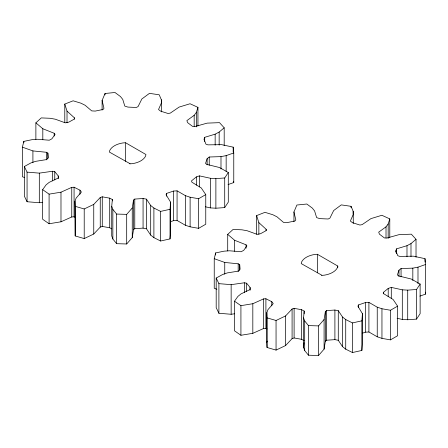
<?xml version="1.0" encoding="UTF-8"?>
<svg xmlns="http://www.w3.org/2000/svg" width="448" height="448" viewBox="0 0 448 448"><rect width="100%" height="100%" fill="white"/><g stroke="black" fill="none" stroke-linecap="round" stroke-linejoin="round"><path stroke-width="0.67" d="M102.11 100.442L103.97 108.343L103.124 109.458L95.267 111.082L91.722 110.902L85.12 105.269L81.004 103.208L73.136 100.806L64.786 104.07L67.015 111.093L74.306 117.751L74.323 119.09L68.673 122.186L65.302 122.842L55.328 119.213L50.131 118.283L41.255 117.908L35.879 122.836L42.812 128.75L54.208 133.269L55.07 134.378L51.873 138.83L49.258 140.218L37.593 139.261L32.194 139.642L23.822 141.389L22.4 147.151L32.911 150.92L46.346 152.27L47.858 153.048L48.255 157.662L46.833 159.544L35.482 161.37L30.8 162.971L24.349 166.516L27.065 172.122L39.312 173.13L52.55 171.254L54.762 171.668L58.257 175.952L58.285 178.007L49.202 182.342L46.054 184.906L42.655 189.655L49.09 194.141L60.984 192.186L71.758 187.359L74.071 187.219L79.951 190.176L81.402 192.046L76.104 198.128L75.001 201.202L75.202 206.338L84.213 208.958L93.75 204.406L100.251 197.484L102.273 196.823L109.71 198.162L112.342 199.539L111.726 206.332L111.726 235.945L112.857 239.019L116.62 243.678L126.689 243.981L132.25 237.602L132.25 207.99L133.521 200.043L134.775 199.069L143.069 198.509L146.446 199.142L146.446 228.754L150.69 235.105L153.894 237.642L160.625 241.007L170.033 238.913L170.033 209.3L170.598 202.166L166.09 194.734L166.594 193.424L173.533 191.05L177.072 190.842L185.405 195.653L190.114 197.226L198.632 198.727L205.761 194.611L201.27 187.953L191.934 182.218L191.475 180.902L196.375 176.898L199.455 175.874L210.47 178.287L215.88 178.606L224.717 177.962L228.295 172.519L219.475 167.513L206.758 164.388L205.531 163.397L207.144 158.67L209.227 157.007L220.993 156.615L226.156 155.63L233.766 152.958L233.184 147.146L221.592 144.654L207.956 144.861L205.951 144.183L203.997 139.334L204.708 137.323L215.152 134.17L219.156 132.048L224.19 127.803L219.514 122.646L207.172 123.127L194.897 126.554L192.584 126.414L187.622 122.64L186.861 120.635L194.18 115.304L196.336 112.42L197.949 107.363L190.042 103.751L179.11 107.089L170.307 113.103L168.101 113.518L160.653 111.166L158.53 109.519L161.42 102.922L161.347 99.786L159.225 94.791L149.447 93.363L141.842 98.997L138.085 106.568L136.366 107.47L127.904 107.089L124.802 106.086L122.752 99.389L120.456 96.538L114.974 92.49L105.039 93.498L102.11 100.442L102.11 110.079M170.033 238.913L170.598 231.778L170.598 202.166M293.944 211.971L295.803 219.873L294.963 220.987L287.101 222.611L283.562 222.432L276.954 216.798L272.843 214.743L264.975 212.335L256.62 215.6L258.854 222.622L266.14 229.281L266.157 230.619L260.506 233.716L257.135 234.371L247.167 230.742L241.97 229.818L233.089 229.438L227.713 234.366L234.646 240.279L246.042 244.798L246.904 245.907L243.706 250.359L241.097 251.748L229.432 250.79L224.028 251.171L215.656 252.918L214.234 258.681L224.75 262.45L238.179 263.799L239.691 264.578L240.089 269.192L238.666 271.074L227.315 272.899L222.634 274.501L216.188 278.046L218.898 283.651L231.146 284.659L244.39 282.783L246.596 283.198L250.09 287.487L250.118 289.537L241.041 293.871L237.888 296.436L234.494 301.185L240.923 305.67L252.823 303.716L263.592 298.889L265.905 298.754L271.785 301.706L273.235 303.576L267.943 309.658L266.84 312.732L267.036 317.867L276.052 320.488L285.583 315.935L292.085 309.014L294.106 308.353L301.543 309.691L304.181 311.069L303.559 317.862L303.559 347.474L304.69 350.549L308.454 355.208L318.528 355.51L324.089 349.132L324.089 319.519L325.354 311.573L326.614 310.598L334.902 310.038L338.285 310.677L338.285 340.284L342.524 346.634L345.727 349.171L352.458 352.537L361.866 350.442L361.866 320.83L362.432 313.695L357.924 306.264L358.428 304.954L365.372 302.579L368.906 302.372L377.238 307.182L381.954 308.756L390.466 310.257L397.6 306.141L393.103 299.482L383.768 293.748L383.314 292.432L388.209 288.428L391.289 287.403L402.304 289.822L407.714 290.136L416.55 289.492L420.129 284.049L411.309 279.042L398.591 275.918L397.37 274.926L398.978 270.2L401.061 268.537L412.826 268.145L417.99 267.159L425.6 264.488L425.018 258.675L413.426 256.183L399.795 256.39L397.79 255.713L395.83 250.863L396.547 248.853L406.986 245.7L410.99 243.578L416.024 239.333L411.348 234.175L399.006 234.657L386.73 238.084L384.423 237.944L379.456 234.17L378.694 232.165L386.014 226.834L388.175 223.95L389.782 218.898L381.875 215.281L370.944 218.618L362.141 224.633L359.934 225.047L352.486 222.701L350.364 221.049L353.254 214.458L353.181 211.316L351.058 206.321L341.281 204.893L333.676 210.532L329.924 218.098L328.199 218.999L319.738 218.618L316.635 217.616L314.591 210.918L312.29 208.068L306.813 204.019L296.878 205.033L293.944 211.971L293.944 221.609M361.866 350.442L362.432 343.308L362.432 313.695M303.559 347.474L303.996 342.72M132.25 237.602L133.521 229.656L133.521 200.043M324.089 349.132L325.354 341.186L325.354 311.573M337.786 266.056L337.434 267.602A18.564 10.718 0 0 1 324.307 275.178L321.63 275.38L321.882 275.234L301.218 263.598L301.571 262.052A18.564 10.718 0 0 1 314.698 254.475L317.374 254.268L337.786 266.056L337.786 267.434M304.181 340.682L301.543 339.304L294.106 337.966L292.085 338.626L285.583 345.548L276.052 350.101L267.036 347.48L266.84 342.345L267.277 341.113M205.285 206.763L210.47 207.9L215.88 208.219L224.717 207.575L228.295 202.132L228.295 172.519M397.118 318.293L402.304 319.43L407.714 319.749L416.55 319.105L420.129 313.662L420.129 284.049M126.689 243.981L126.689 214.368L132.25 207.99M318.528 355.51L318.528 325.898L324.089 319.519M75.001 201.202L75.202 235.95L84.213 238.571L93.75 234.018L100.251 227.097L102.273 226.436L109.71 227.774L111.815 228.878M133.521 229.656L134.775 228.682L143.069 228.116L146.446 228.754M325.354 341.186L326.614 340.211L334.902 339.651L338.285 340.284M170.38 221.743L173.533 220.662L177.072 220.455L185.405 225.266L190.114 226.834L198.632 228.34L205.761 224.224L205.761 194.611M362.214 333.273L365.372 332.192L368.906 331.985L377.238 336.795L381.954 338.369L390.466 339.87L397.6 335.754L397.6 306.141M42.655 189.655L42.655 219.268L49.09 223.754L60.984 221.799L71.758 216.972L74.071 216.832L75.247 217.426M234.494 301.185L234.494 330.798L240.923 335.283L252.823 333.329L263.592 328.502L265.905 328.362L267.081 328.955M228.06 184.57L233.766 182.571L233.766 152.958M419.894 296.106L425.6 294.101L425.6 264.488M146.446 199.142L150.69 205.492L153.894 208.029L160.625 211.394L170.033 209.3M338.285 310.677L342.524 317.022L345.727 319.558L352.458 322.924L361.866 320.83M24.349 166.516L24.349 196.129L27.065 201.734L39.312 202.742L42.622 202.272M216.188 278.046L216.188 307.658L218.898 313.264L231.146 314.272L234.455 313.802M125.541 142.738L122.864 142.946A18.564 10.718 0 0 0 109.738 150.522L109.385 152.068L130.049 163.705L129.797 163.85L132.474 163.649A18.564 10.718 0 0 0 145.594 156.066L145.947 154.526L125.541 142.738L125.541 161.336M111.726 206.332L112.857 209.406L116.62 214.066L126.689 214.368M303.559 317.862L304.69 320.936L308.454 325.595L318.528 325.898M24.371 177.47L22.4 176.764L22.4 147.151M216.866 289.234L214.234 288.294L214.234 258.681M425.404 292.163L425.6 294.101M233.638 181.278L233.766 182.571M425.018 258.675L425.018 262.119M417.99 267.159L417.99 283.685M416.55 289.492L416.55 319.105M416.024 239.333L416.024 257.242M412.826 268.145L412.826 280.538M410.99 243.578L410.99 256.659M407.714 290.136L407.714 319.749M406.986 245.7L406.986 256.721M402.304 289.822L402.304 319.43M401.061 268.537L401.061 276.802M398.978 270.2L398.978 276.399M396.547 248.853L396.547 253.674M395.83 250.863L395.83 252.241M391.289 287.403L391.289 298.424M390.466 310.257L390.466 339.87M389.782 218.898L389.782 237.49M388.175 223.95L388.175 238.414M388.209 288.428L388.209 296.694M386.014 226.834L386.014 237.854M383.314 292.432L383.314 293.81M381.954 308.756L381.954 338.369M377.238 307.182L377.238 336.795M368.906 302.372L368.906 331.985M365.372 302.579L365.372 332.192M358.428 304.954L358.428 307.709M353.254 214.458L353.254 223.406M353.181 211.316L353.181 214.071M352.458 322.924L352.458 352.537M351.058 206.321L351.058 207.698M345.727 319.558L345.727 349.171M342.524 317.022L342.524 346.634M334.902 310.038L334.902 339.651M326.614 310.598L326.614 340.211M317.374 254.268L317.374 272.866M308.454 325.595L308.454 355.208M304.69 320.936L304.69 350.549M304.181 311.069L304.181 313.824M301.543 309.691L301.543 339.304M294.106 308.353L294.106 337.966M292.085 309.014L292.085 338.626M285.583 315.935L285.583 345.548M276.052 320.488L276.052 350.101M271.785 301.706L271.785 305.838M267.036 317.867L267.036 347.48M266.84 312.732L266.84 342.345M266.14 229.281L266.14 230.658M265.905 298.754L265.905 328.362M263.592 298.889L263.592 328.502M258.854 222.622L258.854 234.332M256.62 215.6L256.62 234.192M252.823 303.716L252.823 333.329M250.09 287.487L250.09 290.237M246.596 283.198L246.596 291.463M246.042 244.798L246.042 248.242M244.39 282.783L244.39 292.421M240.923 305.67L240.923 335.283M239.691 264.578L239.691 270.088M238.179 263.799L238.179 271.376M234.646 240.279L234.646 251.3M233.184 147.146L233.184 151.967M231.146 284.659L231.146 314.272M227.713 234.366L227.713 250.897M226.156 155.63L226.156 171.466M224.717 177.962L224.717 207.575M224.75 262.45L224.75 274.154M224.19 127.803L224.19 145.712M220.993 156.615L220.993 169.008M219.156 132.048L219.156 145.13M218.898 283.651L218.898 313.264M215.88 178.606L215.88 208.219M215.656 252.918L215.656 254.985M215.152 134.17L215.152 145.191M210.47 178.287L210.47 207.9M209.227 157.007L209.227 165.267M207.144 158.67L207.144 164.864M204.708 137.323L204.708 141.456M199.455 175.874L199.455 186.894M198.632 198.727L198.632 228.34M197.949 107.363L197.949 125.961M196.375 176.898L196.375 185.164M196.336 112.42L196.336 126.885M194.18 115.304L194.18 126.325M190.114 197.226L190.114 226.834M185.405 195.653L185.405 225.266M177.072 190.842L177.072 220.455M173.533 191.05L173.533 220.662M166.594 193.424L166.594 196.179M161.347 99.786L161.42 111.877M160.625 211.394L160.625 241.007M153.894 208.029L153.894 237.642M150.69 205.492L150.69 235.105M143.069 198.509L143.069 228.116M134.775 199.069L134.775 228.682M116.62 214.066L116.62 243.678M112.857 209.406L112.857 239.019M112.342 199.539L112.342 200.917M109.71 198.162L109.71 227.774M105.039 93.498L105.039 94.875M102.273 196.823L102.273 226.436M100.251 197.484L100.251 227.097M93.75 204.406L93.75 234.018M84.213 208.958L84.213 238.571M79.951 190.176L79.951 194.303M75.202 206.338L75.202 235.95M74.306 117.751L74.306 119.123M74.071 187.219L74.071 216.832M71.758 187.359L71.758 216.972M67.015 111.093L67.015 122.802M64.786 104.07L64.786 122.662M60.984 192.186L60.984 221.799M58.257 175.952L58.257 178.707M54.762 171.668L54.762 179.928M54.208 133.269L54.208 136.024M52.55 171.254L52.55 180.891M49.09 194.141L49.09 223.754M47.858 153.048L47.858 158.558M46.346 152.27L46.346 159.846M42.812 128.75L42.812 139.77M39.312 173.13L39.312 202.742M35.879 122.836L35.879 139.362M32.911 150.92L32.911 162.624M27.065 172.122L27.065 201.734M23.822 141.389L23.822 142.766"/></g></svg>
